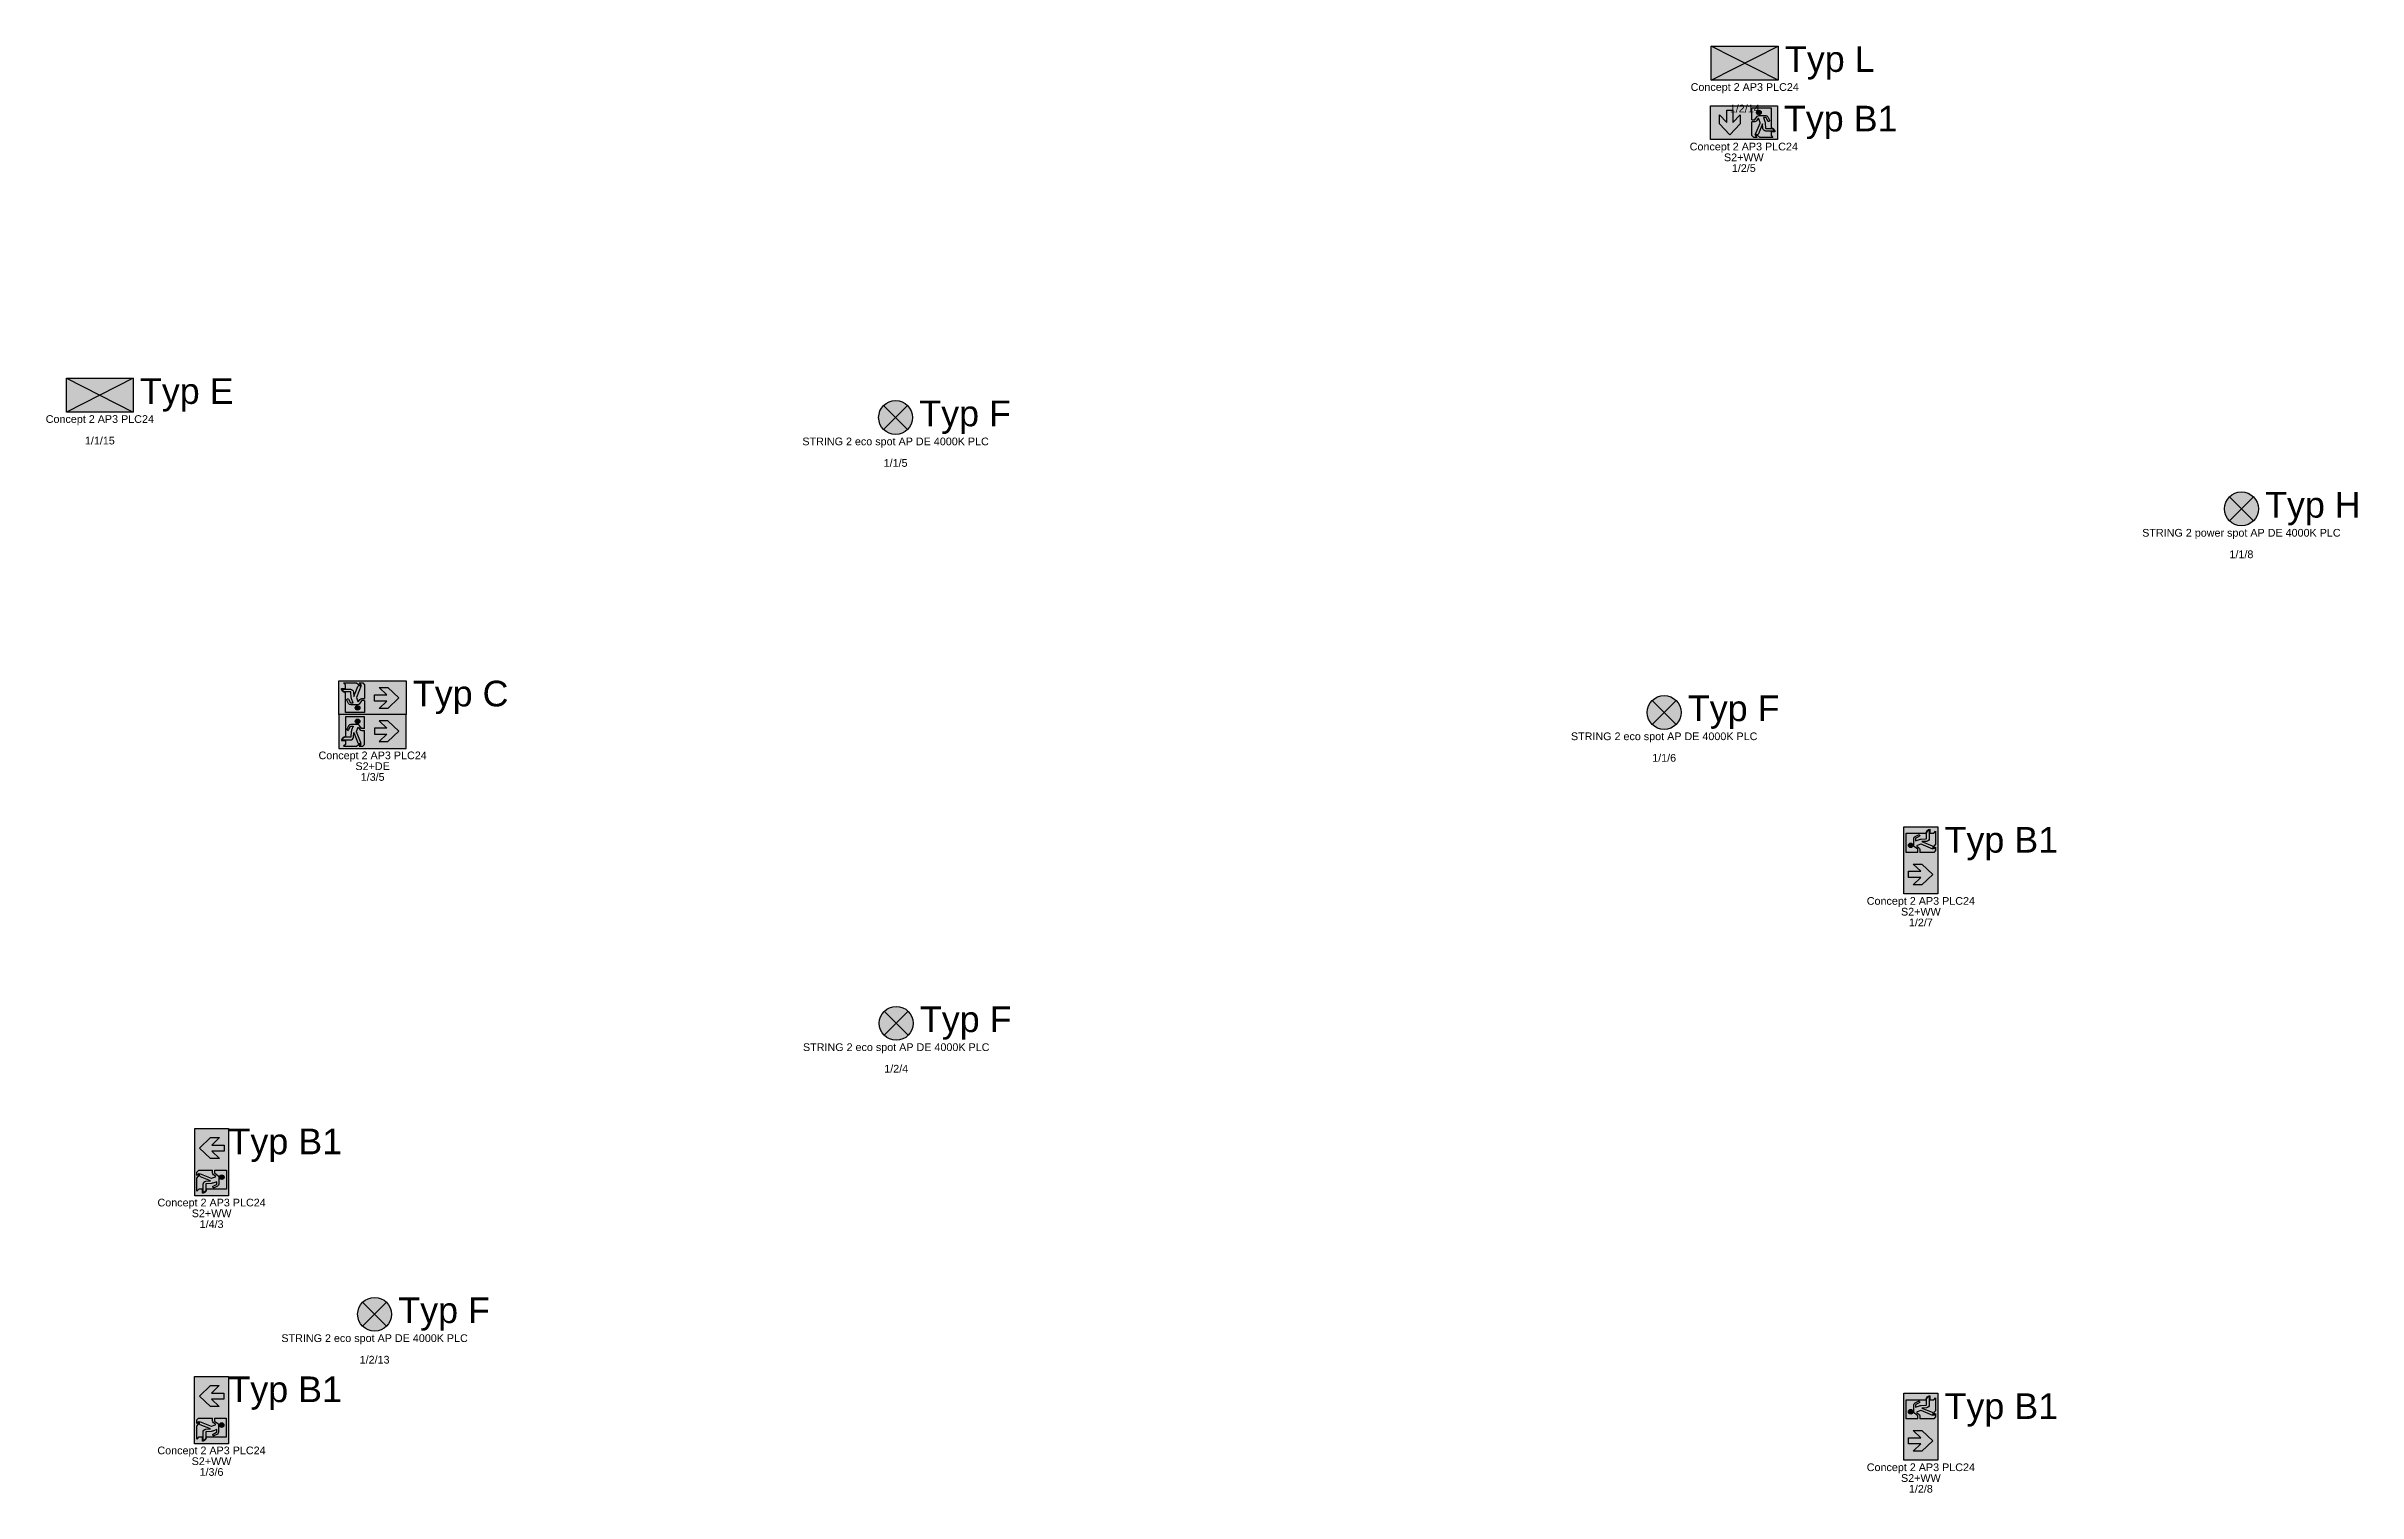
# Model space of a CAD drawing. Header units: millimetres. Extents: x -107261 to 64178, y -7557 to 117559.
# Drawn here: x -13272 to 9249, y 57426 to 71520 of the extents above; entities that cross this region are included whole.
import ezdxf
from ezdxf.enums import TextEntityAlignment as Align

# ---------------------------------------------------------------- set-up
doc = ezdxf.new("R2010")
doc.units = ezdxf.units.MM
for name, color, linetype in [('din_SIBEL_10_emergency_lighting', 90, 'Continuous'), ('din_SIBEL_30_color_green', 90, 'Continuous'), ('din_SIBEL_31_color_white', 255, 'Continuous'), ('din_SIBEL_32_color_black', 250, 'Continuous'), ('din_SIBEL_33_color_yellow', 40, 'Continuous'), ('din_SIBEL_50_type_name', 90, 'Continuous'), ('din_SIBEL_51_typenumber', 90, 'Continuous'), ('din_SIBEL_52_info', 90, 'Continuous'), ('din_SIBEL_61_labeling', 90, 'Continuous')]:
    doc.layers.add(name, color=color, linetype=linetype)
doc.styles.get("Standard").update_dxf_attribs({"font": 'arial.ttf'})

# ---------------------------------------------------------------- blocks, each defined once
blk = doc.blocks.new('Standardblock_RZ_PU')
at = {"layer": 'din_SIBEL_30_color_green'}
h = blk.add_hatch(color=256, dxfattribs=at)
h.dxf.hatch_style = 1
h.paths.add_polyline_path([(328, 0), (-326, 0), (-326, -330), (328, -330)])
h.paths.add_polyline_path([(-238, -89), (-166, -164), (-166, -44), (-106, -44), (-106, -164), (-35, -89), (-35, -176), (-136, -282), (-238, -176)], flags=16)
h.paths.add_polyline_path([(78, -21), (265, -21), (265, -216, -0.414214), (303, -253), (265, -253), (265, -291), (284, -309), (157, -309), (142, -295, 0.198912), (132, -291), (112, -291), (130, -309), (97, -309), (78, -291), (78, -156), (106, -156, 0.239952), (124, -146), (138, -127, -0.599876), (145, -128), (158, -165, -0.187349), (158, -168), (111, -283), (129, -283, 0.304268), (143, -274), (183, -176), (186, -220, 0.391902), (216, -247), (265, -247), (297, -247, 0.363159), (265, -221), (216, -221, -0.391902), (212, -218), (208, -167, 0.068786), (205, -152), (191, -114), (214, -114, -0.284079), (217, -116), (234, -149, 1), (250, -141), (234, -108, 0.284079), (214, -96), (147, -96, 0.239952), (132, -103), (109, -135, -0.239952), (106, -137), (78, -137)], flags=16)
h.paths.add_polyline_path([(170, -66, -1), (125, -66, -1)], flags=0)
h.paths.add_polyline_path([(170, -66, 1), (125, -66, 1)], flags=0)
h = blk.add_hatch(color=256, dxfattribs=at)
h.dxf.hatch_style = 1
h.paths.add_polyline_path([(170, -66, 1), (125, -66, 1)])
at = {"layer": 'din_SIBEL_31_color_white'}
h = blk.add_hatch(color=256, dxfattribs=at)
h.dxf.hatch_style = 1
h.paths.add_polyline_path([(-35, -89), (-106, -164), (-106, -44), (-166, -44), (-166, -164), (-238, -89), (-238, -176), (-136, -282), (-35, -176)])
h.paths.add_polyline_path([(265, -21), (78, -21), (78, -137), (106, -137, 0.239952), (109, -135), (132, -103, -0.239952), (147, -96), (214, -96, -0.284079), (234, -108), (250, -141, -1), (234, -149), (217, -116, 0.284079), (214, -114), (191, -114), (205, -152, -0.068786), (208, -167), (212, -218, 0.391902), (216, -221), (265, -221, -0.363159), (297, -247), (265, -247), (216, -247, -0.391902), (186, -220), (183, -176), (143, -274, -0.304268), (129, -283), (111, -283), (158, -168, 0.187349), (158, -165), (145, -128, 0.599876), (138, -127), (124, -146, -0.239952), (106, -156), (78, -156), (78, -291), (97, -309), (130, -309), (112, -291), (132, -291, -0.198912), (142, -295), (157, -309), (284, -309), (265, -291), (265, -253), (303, -253, 0.414214), (265, -216)])
h.paths.add_polyline_path([(170, -66, -1), (125, -66, -1)], flags=16)
at = {"layer": 'din_SIBEL_32_color_black'}
for points in [[(-326, -330), (-326, 0), (328, 0), (328, -330)], [(-238, -176), (-238, -89), (-166, -164), (-166, -44), (-106, -44), (-106, -164), (-35, -89), (-35, -176), (-136, -282)]]:
    blk.add_lwpolyline(points, close=True, dxfattribs=at)
for points in [[(78, -137), (78, -21), (265, -21), (265, -216, -0.414214), (303, -253), (265, -253), (265, -291), (284, -309), (157, -309), (142, -295, 0.198912), (132, -291), (112, -291), (130, -309), (97, -309), (78, -291), (78, -156)], [(78, -137), (106, -137, 0.239952), (109, -135), (132, -103, -0.239952), (147, -96), (214, -96, -0.284079), (234, -108), (250, -141, -1), (234, -149), (217, -116, 0.284079), (214, -114), (191, -114), (205, -152, -0.068786), (208, -167), (212, -218, 0.391902), (216, -221), (265, -221, -0.363159), (297, -247), (265, -247), (216, -247, -0.391902), (186, -220), (183, -176), (143, -274, -0.304268), (129, -283), (111, -283), (158, -168, 0.187349), (158, -165), (145, -128, 0.599876), (138, -127), (124, -146, -0.239952), (106, -156), (78, -156)]]:
    blk.add_lwpolyline(points, format="xyb", dxfattribs=at)
blk.add_circle((147, -66), 22.5, dxfattribs=at)
blk = doc.blocks.new('din-Logo')
blk.add_lwpolyline([(-327, -330), (-327, -330), (-327, -330), (-327, -330)], close=True)
blk = doc.blocks.new('STANDARD_RZ_PU')
blk.add_blockref('din-Logo', (0, 0))
at = {"layer": 'din_SIBEL_10_emergency_lighting'}
blk.add_blockref('Standardblock_RZ_PU', (0, 0), dxfattribs=at)
at = {"layer": 'din_SIBEL_50_type_name', "flags": 9}
blk.add_attdef('TYPE', (-326, 18), '', height=25, dxfattribs=at)
at = {"layer": 'din_SIBEL_50_type_name', "flags": 8}
blk.add_attdef('TYPENAME', text='', height=75, dxfattribs=at).set_placement((0, -350), align=Align.TOP_CENTER)
at = {"layer": 'din_SIBEL_51_typenumber', "flags": 8}
blk.add_attdef('TYPENUMBER', text='', height=250, dxfattribs=at).set_placement((336, 1), align=Align.TOP_LEFT)
at = {"layer": 'din_SIBEL_52_info', "flags": 8}
blk.add_attdef('INFOTEXT', text='', height=75, dxfattribs=at).set_placement((1, -445), align=Align.TOP_CENTER)
at = {"layer": 'din_SIBEL_61_labeling', "flags": 8}
for tag, p in [('LABELING1', (1, -540)), ('LABELING2', (1, -635))]:
    blk.add_attdef(tag, text='', height=75, dxfattribs=at).set_placement(p, align=Align.TOP_CENTER)
blk = doc.blocks.new('Standardblock_RZ_PLPR')
at = {"layer": 'din_SIBEL_30_color_green'}
h = blk.add_hatch(color=256, dxfattribs=at)
h.dxf.hatch_style = 1
h.paths.add_polyline_path([(328, 0), (328, 330), (-326, 330), (-326, 0)])
h.paths.add_polyline_path([(-62, 60), (-149, 60), (-255, 162), (-149, 263), (-62, 263), (-137, 192), (-17, 192), (-17, 132), (-137, 132)], flags=16)
h.paths.add_polyline_path([(78, 137), (106, 137, -0.239952), (109, 135), (132, 103, 0.239952), (147, 96), (214, 96, 0.284079), (234, 108), (250, 141, 1), (234, 149), (217, 116, -0.284079), (214, 114), (191, 114), (205, 152, 0.068786), (208, 167), (212, 218, -0.391902), (216, 221), (265, 221, 0.363159), (297, 247), (265, 247), (216, 247, 0.391902), (186, 220), (183, 176), (143, 274, 0.304268), (129, 283), (111, 283), (158, 168, -0.187349), (158, 165), (145, 128, -0.599876), (138, 127), (124, 146, 0.239952), (106, 156), (78, 156), (78, 291), (97, 309), (130, 309), (112, 291), (132, 291, 0.198912), (142, 295), (157, 309), (284, 309), (265, 291), (265, 253), (303, 253, -0.414214), (265, 216), (265, 21), (78, 21)], flags=16)
h.paths.add_polyline_path([(170, 66, -1), (125, 66, -1)], flags=0)
h = blk.add_hatch(color=256, dxfattribs=at)
h.dxf.hatch_style = 1
h.paths.add_polyline_path([(328, 0), (-326, 0), (-326, -330), (328, -330)])
h.paths.add_polyline_path([(-62, -60), (-137, -132), (-17, -132), (-17, -192), (-137, -192), (-62, -263), (-149, -263), (-255, -162), (-149, -60)], flags=16)
h.paths.add_polyline_path([(78, -21), (265, -21), (265, -216, -0.414214), (303, -253), (265, -253), (265, -291), (284, -309), (157, -309), (142, -295, 0.198912), (132, -291), (112, -291), (130, -309), (97, -309), (78, -291), (78, -156), (106, -156, 0.239952), (124, -146), (138, -127, -0.599876), (145, -128), (158, -165, -0.187349), (158, -168), (111, -283), (129, -283, 0.304268), (143, -274), (183, -176), (186, -220, 0.391902), (216, -247), (265, -247), (297, -247, 0.363159), (265, -221), (216, -221, -0.391902), (212, -218), (208, -167, 0.068786), (205, -152), (191, -114), (214, -114, -0.284079), (217, -116), (234, -149, 1), (250, -141), (234, -108, 0.284079), (214, -96), (147, -96, 0.239952), (132, -103), (109, -135, -0.239952), (106, -137), (78, -137)], flags=16)
h.paths.add_polyline_path([(125, -66, -1), (170, -66, -1)], flags=0)
h = blk.add_hatch(color=256, dxfattribs=at)
h.dxf.hatch_style = 1
h.paths.add_polyline_path([(170, 66, 1), (125, 66, 1)])
h = blk.add_hatch(color=256, dxfattribs=at)
h.dxf.hatch_style = 1
h.paths.add_polyline_path([(125, -66, 1), (170, -66, 1)])
at = {"layer": 'din_SIBEL_31_color_white'}
h = blk.add_hatch(color=256, dxfattribs=at)
h.dxf.hatch_style = 1
h.paths.add_polyline_path([(-149, 60), (-62, 60), (-137, 132), (-17, 132), (-17, 192), (-137, 192), (-62, 263), (-149, 263), (-255, 162)])
h.paths.add_polyline_path([(147, 96, -0.239952), (132, 103), (109, 135, 0.239952), (106, 137), (78, 137), (78, 21), (265, 21), (265, 216, 0.414214), (303, 253), (265, 253), (265, 291), (284, 309), (157, 309), (142, 295, -0.198912), (132, 291), (112, 291), (130, 309), (97, 309), (78, 291), (78, 156), (106, 156, -0.239952), (124, 146), (138, 127, 0.599876), (145, 128), (158, 165, 0.187349), (158, 168), (111, 283), (129, 283, -0.304268), (143, 274), (183, 176), (186, 220, -0.391902), (216, 247), (265, 247), (297, 247, -0.363159), (265, 221), (216, 221, 0.391902), (212, 218), (208, 167, -0.068786), (205, 152), (191, 114), (214, 114, 0.284079), (217, 116), (234, 149, -1), (250, 141), (234, 108, -0.284079), (214, 96)])
h.paths.add_polyline_path([(170, 66, -1), (125, 66, -1)], flags=16)
h = blk.add_hatch(color=256, dxfattribs=at)
h.dxf.hatch_style = 1
h.paths.add_polyline_path([(-62, -60), (-149, -60), (-255, -162), (-149, -263), (-62, -263), (-137, -192), (-17, -192), (-17, -132), (-137, -132)])
h.paths.add_polyline_path([(265, -21), (78, -21), (78, -137), (106, -137, 0.239952), (109, -135), (132, -103, -0.239952), (147, -96), (214, -96, -0.284079), (234, -108), (250, -141, -1), (234, -149), (217, -116, 0.284079), (214, -114), (191, -114), (205, -152, -0.068786), (208, -167), (212, -218, 0.391902), (216, -221), (265, -221, -0.363159), (297, -247), (265, -247), (216, -247, -0.391902), (186, -220), (183, -176), (143, -274, -0.304268), (129, -283), (111, -283), (158, -168, 0.187349), (158, -165), (145, -128, 0.599876), (138, -127), (124, -146, -0.239952), (106, -156), (78, -156), (78, -291), (97, -309), (130, -309), (112, -291), (132, -291, -0.198912), (142, -295), (157, -309), (284, -309), (265, -291), (265, -253), (303, -253, 0.414214), (265, -216)])
h.paths.add_polyline_path([(125, -66, -1), (170, -66, -1)], flags=16)
at = {"layer": 'din_SIBEL_32_color_black'}
for points in [[(-326, 330), (-326, 0), (328, 0), (328, 330)], [(-149, 60), (-62, 60), (-137, 132), (-17, 132), (-17, 192), (-137, 192), (-62, 263), (-149, 263), (-255, 162)], [(-326, -330), (-326, 0), (328, 0), (328, -330)], [(-149, -60), (-62, -60), (-137, -132), (-17, -132), (-17, -192), (-137, -192), (-62, -263), (-149, -263), (-255, -162)]]:
    blk.add_lwpolyline(points, close=True, dxfattribs=at)
for points in [[(78, 137), (78, 21), (265, 21), (265, 216, 0.414214), (303, 253), (265, 253), (265, 291), (284, 309), (157, 309), (142, 295, -0.198912), (132, 291), (112, 291), (130, 309), (97, 309), (78, 291), (78, 156)], [(78, 137), (106, 137, -0.239952), (109, 135), (132, 103, 0.239952), (147, 96), (214, 96, 0.284079), (234, 108), (250, 141, 1), (234, 149), (217, 116, -0.284079), (214, 114), (191, 114), (205, 152, 0.068786), (208, 167), (212, 218, -0.391902), (216, 221), (265, 221, 0.363159), (297, 247), (265, 247), (216, 247, 0.391902), (186, 220), (183, 176), (143, 274, 0.304268), (129, 283), (111, 283), (158, 168, -0.187349), (158, 165), (145, 128, -0.599876), (138, 127), (124, 146, 0.239952), (106, 156), (78, 156)], [(78, -137), (78, -21), (265, -21), (265, -216, -0.414214), (303, -253), (265, -253), (265, -291), (284, -309), (157, -309), (142, -295, 0.198912), (132, -291), (112, -291), (130, -309), (97, -309), (78, -291), (78, -156)], [(78, -137), (106, -137, 0.239952), (109, -135), (132, -103, -0.239952), (147, -96), (214, -96, -0.284079), (234, -108), (250, -141, -1), (234, -149), (217, -116, 0.284079), (214, -114), (191, -114), (205, -152, -0.068786), (208, -167), (212, -218, 0.391902), (216, -221), (265, -221, -0.363159), (297, -247), (265, -247), (216, -247, -0.391902), (186, -220), (183, -176), (143, -274, -0.304268), (129, -283), (111, -283), (158, -168, 0.187349), (158, -165), (145, -128, 0.599876), (138, -127), (124, -146, -0.239952), (106, -156), (78, -156)]]:
    blk.add_lwpolyline(points, format="xyb", dxfattribs=at)
blk.add_lwpolyline([(-326, 0), (328, 0)], dxfattribs=at)
for centre in [(147, 66), (147, -66)]:
    blk.add_circle(centre, 22.5, dxfattribs=at)
blk = doc.blocks.new('STANDARD_RZ_PLPR')
blk.add_blockref('din-Logo', (0, 0))
at = {"layer": 'din_SIBEL_10_emergency_lighting'}
blk.add_blockref('Standardblock_RZ_PLPR', (0, 0), dxfattribs=at)
at = {"layer": 'din_SIBEL_50_type_name', "flags": 9}
blk.add_attdef('TYPE', (-326, 340), '', height=25, dxfattribs=at)
at = {"layer": 'din_SIBEL_50_type_name', "flags": 8}
blk.add_attdef('TYPENAME', text='', height=75, dxfattribs=at).set_placement((0, -350), align=Align.TOP_CENTER)
at = {"layer": 'din_SIBEL_51_typenumber', "flags": 8}
blk.add_attdef('TYPENUMBER', text='', height=250, dxfattribs=at).set_placement((336, 1), align=Align.TOP_LEFT)
at = {"layer": 'din_SIBEL_52_info', "flags": 8}
blk.add_attdef('INFOTEXT', text='', height=75, dxfattribs=at).set_placement((1, -445), align=Align.TOP_CENTER)
at = {"layer": 'din_SIBEL_61_labeling', "flags": 8}
for tag, p in [('LABELING1', (1, -540)), ('LABELING2', (1, -635))]:
    blk.add_attdef(tag, text='', height=75, dxfattribs=at).set_placement(p, align=Align.TOP_CENTER)
blk = doc.blocks.new('Standardblock_Spot')
at = {"layer": 'din_SIBEL_31_color_white'}
h = blk.add_hatch(color=256, dxfattribs=at)
h.dxf.hatch_style = 1
h.paths.add_polyline_path([(117, -48, 0.414214), (-117, -48), (0, -165)])
h.paths.add_polyline_path([(0, -165), (-117, -282, 0.414214), (117, -282)])
at = {"layer": 'din_SIBEL_33_color_yellow'}
h = blk.add_hatch(color=256, dxfattribs=at)
h.dxf.hatch_style = 1
h.paths.add_polyline_path([(-117, -48, 0.198912), (-165, -165, 0.198912), (-117, -282), (0, -165)])
h.paths.add_polyline_path([(117, -48), (0, -165), (117, -282, 0.198912), (165, -165, 0.198912)])
at = {"layer": 'din_SIBEL_32_color_black'}
for p, q in [((-117, -282), (117, -48)), ((-117, -48), (117, -282))]:
    blk.add_line(p, q, dxfattribs=at)
blk.add_circle((0, -165), 165, dxfattribs=at)
blk = doc.blocks.new('STANDARD_SPOT')
at = {"layer": 'din_SIBEL_10_emergency_lighting'}
blk.add_blockref('Standardblock_Spot', (0, 0), dxfattribs=at)
at = {"layer": 'din_SIBEL_50_type_name', "flags": 9}
blk.add_attdef('TYPE', (-326, 18), '', height=25, dxfattribs=at)
at = {"layer": 'din_SIBEL_50_type_name', "flags": 8}
blk.add_attdef('TYPENAME', text='', height=75, dxfattribs=at).set_placement((0, -350), align=Align.TOP_CENTER)
at = {"layer": 'din_SIBEL_51_typenumber', "flags": 8}
blk.add_attdef('TYPENUMBER', text='', height=250, dxfattribs=at).set_placement((336, 1), align=Align.TOP_LEFT)
at = {"layer": 'din_SIBEL_52_info', "flags": 8}
blk.add_attdef('INFOTEXT', text='', height=75, dxfattribs=at).set_placement((1, -445), align=Align.TOP_CENTER)
at = {"layer": 'din_SIBEL_61_labeling', "flags": 8}
for tag, p in [('LABELING1', (1, -540)), ('LABELING2', (1, -635))]:
    blk.add_attdef(tag, text='', height=75, dxfattribs=at).set_placement(p, align=Align.TOP_CENTER)
blk = doc.blocks.new('Standardblock_SL')
at = {"layer": 'din_SIBEL_31_color_white'}
h = blk.add_hatch(color=256, dxfattribs=at)
h.dxf.hatch_style = 1
h.paths.add_polyline_path([(-326, 0), (0, -165), (326, 0)])
h.paths.add_polyline_path([(326, -330), (0, -165), (-326, -330)])
at = {"layer": 'din_SIBEL_33_color_yellow'}
h = blk.add_hatch(color=256, dxfattribs=at)
h.dxf.hatch_style = 1
h.paths.add_polyline_path([(0, -165), (-326, 0), (-326, -330)])
h.paths.add_polyline_path([(326, -330), (326, 0), (0, -165)])
at = {"layer": 'din_SIBEL_32_color_black'}
for p, q in [((-326, 0), (326, -330)), ((326, 0), (-326, -330))]:
    blk.add_line(p, q, dxfattribs=at)
blk.add_lwpolyline([(-326, -330), (-326, 0), (326, 0), (326, -330)], close=True, dxfattribs=at)
blk = doc.blocks.new('STANDARD_SL')
blk.add_blockref('din-Logo', (0, 0))
at = {"layer": 'din_SIBEL_10_emergency_lighting'}
blk.add_blockref('Standardblock_SL', (0, 0), dxfattribs=at)
at = {"layer": 'din_SIBEL_50_type_name', "flags": 9}
blk.add_attdef('TYPE', (-326, 18), '', height=25, dxfattribs=at)
at = {"layer": 'din_SIBEL_50_type_name', "flags": 8}
blk.add_attdef('TYPENAME', text='', height=75, dxfattribs=at).set_placement((0, -350), align=Align.TOP_CENTER)
at = {"layer": 'din_SIBEL_51_typenumber', "flags": 8}
blk.add_attdef('TYPENUMBER', text='', height=250, dxfattribs=at).set_placement((336, 1), align=Align.TOP_LEFT)
at = {"layer": 'din_SIBEL_52_info', "flags": 8}
blk.add_attdef('INFOTEXT', text='', height=75, dxfattribs=at).set_placement((1, -445), align=Align.TOP_CENTER)
at = {"layer": 'din_SIBEL_61_labeling', "flags": 8}
for tag, p in [('LABELING1', (1, -540)), ('LABELING2', (1, -635))]:
    blk.add_attdef(tag, text='', height=75, dxfattribs=at).set_placement(p, align=Align.TOP_CENTER)

msp = doc.modelspace()

# ---------------------------------------------------------------- block references
at = {"layer": 'din_SIBEL_10_emergency_lighting'}
ref = msp.add_blockref('STANDARD_SL', (3276, 71190), dxfattribs=dict(at, rotation=180))
ref.add_attrib('LABELING1', '1/2/14', dxfattribs={"layer": 'din_SIBEL_61_labeling', "height": 75, "flags": 8}).set_placement((3276, 70950), align=Align.TOP_CENTER)
ref.add_attrib('TYPENAME', 'Concept 2 AP3 PLC24', dxfattribs={"layer": 'din_SIBEL_50_type_name', "height": 75, "flags": 8}).set_placement((3276, 71160), align=Align.TOP_CENTER)
ref.add_attrib('TYPENUMBER', 'Typ L', dxfattribs={"layer": 'din_SIBEL_51_typenumber', "height": 250, "flags": 8}).set_placement((3668, 71520), align=Align.TOP_LEFT)
ref = msp.add_blockref('STANDARD_RZ_PU', (3267, 70940), dxfattribs=at)
ref.add_attrib('LABELING1', '1/2/5', dxfattribs={"layer": 'din_SIBEL_61_labeling', "height": 75, "flags": 8}).set_placement((3267, 70370), align=Align.TOP_CENTER)
ref.add_attrib('TYPENAME', 'Concept 2 AP3 PLC24', dxfattribs={"layer": 'din_SIBEL_50_type_name', "height": 75, "flags": 8}).set_placement((3267, 70580), align=Align.TOP_CENTER)
ref.add_attrib('INFOTEXT', 'S2+WW', dxfattribs={"layer": 'din_SIBEL_52_info', "height": 75, "flags": 8}).set_placement((3267, 70475), align=Align.TOP_CENTER)
ref.add_attrib('TYPENUMBER', 'Typ B1', dxfattribs={"layer": 'din_SIBEL_51_typenumber', "height": 250, "flags": 8}).set_placement((3658, 70940), align=Align.TOP_LEFT)
ref = msp.add_blockref('STANDARD_SL', (-12750, 68285), dxfattribs=at)
ref.add_attrib('LABELING1', '1/1/15', dxfattribs={"layer": 'din_SIBEL_61_labeling', "height": 75, "flags": 8}).set_placement((-12750, 67715), align=Align.TOP_CENTER)
ref.add_attrib('TYPENAME', 'Concept 2 AP3 PLC24', dxfattribs={"layer": 'din_SIBEL_50_type_name', "height": 75, "flags": 8}).set_placement((-12750, 67925), align=Align.TOP_CENTER)
ref.add_attrib('TYPENUMBER', 'Typ E', dxfattribs={"layer": 'din_SIBEL_51_typenumber', "height": 250, "flags": 8}).set_placement((-12359, 68285), align=Align.TOP_LEFT)
ref = msp.add_blockref('STANDARD_SPOT', (-5162, 67902), dxfattribs=dict(at, rotation=90))
ref.add_attrib('LABELING1', '1/1/5', dxfattribs={"layer": 'din_SIBEL_61_labeling', "height": 75, "flags": 8}).set_placement((-4997, 67497), align=Align.TOP_CENTER)
ref.add_attrib('TYPENAME', 'STRING 2 eco spot AP DE 4000K PLC', dxfattribs={"layer": 'din_SIBEL_50_type_name', "height": 75, "flags": 8}).set_placement((-4997, 67707), align=Align.TOP_CENTER)
ref.add_attrib('TYPENUMBER', 'Typ F', dxfattribs={"layer": 'din_SIBEL_51_typenumber', "height": 250, "flags": 8}).set_placement((-4766, 68067), align=Align.TOP_LEFT)
ref = msp.add_blockref('STANDARD_SPOT', (7950, 67012), dxfattribs=dict(at, rotation=90))
ref.add_attrib('LABELING1', '1/1/8', dxfattribs={"layer": 'din_SIBEL_61_labeling', "height": 75, "flags": 8}).set_placement((8115, 66607), align=Align.TOP_CENTER)
ref.add_attrib('TYPENAME', 'STRING 2 power spot AP DE 4000K PLC', dxfattribs={"layer": 'din_SIBEL_50_type_name', "height": 75, "flags": 8}).set_placement((8115, 66817), align=Align.TOP_CENTER)
ref.add_attrib('TYPENUMBER', 'Typ H', dxfattribs={"layer": 'din_SIBEL_51_typenumber', "height": 250, "flags": 8}).set_placement((8346, 67177), align=Align.TOP_LEFT)
ref = msp.add_blockref('STANDARD_RZ_PLPR', (-10092, 65008), dxfattribs=dict(at, rotation=180))
ref.add_attrib('LABELING1', '1/3/5', dxfattribs={"layer": 'din_SIBEL_61_labeling', "height": 75, "flags": 8}).set_placement((-10092, 64438), align=Align.TOP_CENTER)
ref.add_attrib('TYPENAME', 'Concept 2 AP3 PLC24', dxfattribs={"layer": 'din_SIBEL_50_type_name', "height": 75, "flags": 8}).set_placement((-10092, 64648), align=Align.TOP_CENTER)
ref.add_attrib('INFOTEXT', 'S2+DE', dxfattribs={"layer": 'din_SIBEL_52_info', "height": 75, "flags": 8}).set_placement((-10092, 64543), align=Align.TOP_CENTER)
ref.add_attrib('TYPENUMBER', 'Typ C', dxfattribs={"layer": 'din_SIBEL_51_typenumber', "height": 250, "flags": 8}).set_placement((-9700, 65338), align=Align.TOP_LEFT)
ref = msp.add_blockref('STANDARD_SPOT', (2326, 65029), dxfattribs=dict(at, rotation=90))
ref.add_attrib('LABELING1', '1/1/6', dxfattribs={"layer": 'din_SIBEL_61_labeling', "height": 75, "flags": 8}).set_placement((2491, 64624), align=Align.TOP_CENTER)
ref.add_attrib('TYPENAME', 'STRING 2 eco spot AP DE 4000K PLC', dxfattribs={"layer": 'din_SIBEL_50_type_name', "height": 75, "flags": 8}).set_placement((2491, 64834), align=Align.TOP_CENTER)
ref.add_attrib('TYPENUMBER', 'Typ F', dxfattribs={"layer": 'din_SIBEL_51_typenumber', "height": 250, "flags": 8}).set_placement((2722, 65194), align=Align.TOP_LEFT)
ref = msp.add_blockref('STANDARD_RZ_PU', (4827, 63587), dxfattribs=dict(at, rotation=90))
ref.add_attrib('LABELING1', '1/2/7', dxfattribs={"layer": 'din_SIBEL_61_labeling', "height": 75, "flags": 8}).set_placement((4992, 63020), align=Align.TOP_CENTER)
ref.add_attrib('TYPENAME', 'Concept 2 AP3 PLC24', dxfattribs={"layer": 'din_SIBEL_50_type_name', "height": 75, "flags": 8}).set_placement((4992, 63230), align=Align.TOP_CENTER)
ref.add_attrib('INFOTEXT', 'S2+WW', dxfattribs={"layer": 'din_SIBEL_52_info', "height": 75, "flags": 8}).set_placement((4992, 63125), align=Align.TOP_CENTER)
ref.add_attrib('TYPENUMBER', 'Typ B1', dxfattribs={"layer": 'din_SIBEL_51_typenumber', "height": 250, "flags": 8}).set_placement((5223, 63913), align=Align.TOP_LEFT)
ref = msp.add_blockref('STANDARD_SPOT', (-5156, 62000), dxfattribs=dict(at, rotation=90))
ref.add_attrib('LABELING1', '1/2/4', dxfattribs={"layer": 'din_SIBEL_61_labeling', "height": 75, "flags": 8}).set_placement((-4991, 61595), align=Align.TOP_CENTER)
ref.add_attrib('TYPENAME', 'STRING 2 eco spot AP DE 4000K PLC', dxfattribs={"layer": 'din_SIBEL_50_type_name', "height": 75, "flags": 8}).set_placement((-4991, 61805), align=Align.TOP_CENTER)
ref.add_attrib('TYPENUMBER', 'Typ F', dxfattribs={"layer": 'din_SIBEL_51_typenumber', "height": 250, "flags": 8}).set_placement((-4760, 62165), align=Align.TOP_LEFT)
ref = msp.add_blockref('STANDARD_RZ_PU', (-11496, 60648), dxfattribs=dict(at, rotation=270))
ref.add_attrib('LABELING1', '1/4/3', dxfattribs={"layer": 'din_SIBEL_61_labeling', "height": 75, "flags": 8}).set_placement((-11661, 60081), align=Align.TOP_CENTER)
ref.add_attrib('TYPENAME', 'Concept 2 AP3 PLC24', dxfattribs={"layer": 'din_SIBEL_50_type_name', "height": 75, "flags": 8}).set_placement((-11661, 60291), align=Align.TOP_CENTER)
ref.add_attrib('INFOTEXT', 'S2+WW', dxfattribs={"layer": 'din_SIBEL_52_info', "height": 75, "flags": 8}).set_placement((-11661, 60186), align=Align.TOP_CENTER)
ref.add_attrib('TYPENUMBER', 'Typ B1', dxfattribs={"layer": 'din_SIBEL_51_typenumber', "height": 250, "flags": 8}).set_placement((-11496, 60974), align=Align.TOP_LEFT)
ref = msp.add_blockref('STANDARD_SPOT', (-10238, 59165), dxfattribs=dict(at, rotation=90))
ref.add_attrib('LABELING1', '1/2/13', dxfattribs={"layer": 'din_SIBEL_61_labeling', "height": 75, "flags": 8}).set_placement((-10073, 58760), align=Align.TOP_CENTER)
ref.add_attrib('TYPENAME', 'STRING 2 eco spot AP DE 4000K PLC', dxfattribs={"layer": 'din_SIBEL_50_type_name', "height": 75, "flags": 8}).set_placement((-10073, 58970), align=Align.TOP_CENTER)
ref.add_attrib('TYPENUMBER', 'Typ F', dxfattribs={"layer": 'din_SIBEL_51_typenumber', "height": 250, "flags": 8}).set_placement((-9842, 59330), align=Align.TOP_LEFT)
ref = msp.add_blockref('STANDARD_RZ_PU', (-11497, 58232), dxfattribs=dict(at, rotation=270))
ref.add_attrib('LABELING1', '1/3/6', dxfattribs={"layer": 'din_SIBEL_61_labeling', "height": 75, "flags": 8}).set_placement((-11662, 57666), align=Align.TOP_CENTER)
ref.add_attrib('TYPENAME', 'Concept 2 AP3 PLC24', dxfattribs={"layer": 'din_SIBEL_50_type_name', "height": 75, "flags": 8}).set_placement((-11662, 57876), align=Align.TOP_CENTER)
ref.add_attrib('INFOTEXT', 'S2+WW', dxfattribs={"layer": 'din_SIBEL_52_info', "height": 75, "flags": 8}).set_placement((-11662, 57771), align=Align.TOP_CENTER)
ref.add_attrib('TYPENUMBER', 'Typ B1', dxfattribs={"layer": 'din_SIBEL_51_typenumber', "height": 250, "flags": 8}).set_placement((-11497, 58559), align=Align.TOP_LEFT)
ref = msp.add_blockref('STANDARD_RZ_PU', (4827, 58068), dxfattribs=dict(at, rotation=90))
ref.add_attrib('LABELING1', '1/2/8', dxfattribs={"layer": 'din_SIBEL_61_labeling', "height": 75, "flags": 8}).set_placement((4992, 57502), align=Align.TOP_CENTER)
ref.add_attrib('TYPENAME', 'Concept 2 AP3 PLC24', dxfattribs={"layer": 'din_SIBEL_50_type_name', "height": 75, "flags": 8}).set_placement((4992, 57712), align=Align.TOP_CENTER)
ref.add_attrib('INFOTEXT', 'S2+WW', dxfattribs={"layer": 'din_SIBEL_52_info', "height": 75, "flags": 8}).set_placement((4992, 57607), align=Align.TOP_CENTER)
ref.add_attrib('TYPENUMBER', 'Typ B1', dxfattribs={"layer": 'din_SIBEL_51_typenumber', "height": 250, "flags": 8}).set_placement((5223, 58395), align=Align.TOP_LEFT)

doc.saveas('drawing.dxf')
